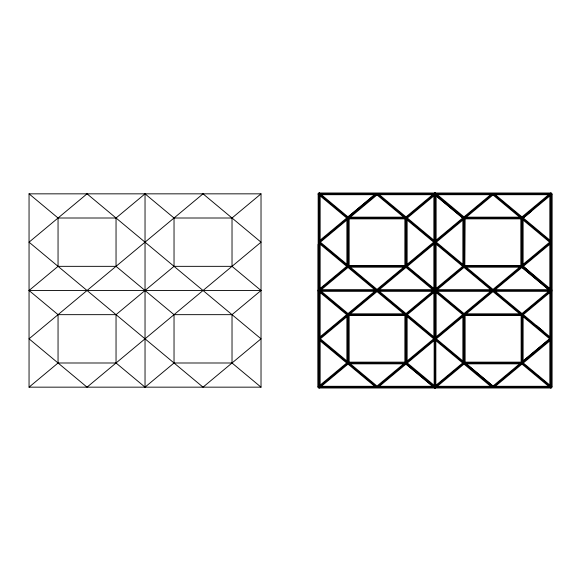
<?xml version="1.0" encoding="UTF-8"?>
<svg xmlns="http://www.w3.org/2000/svg" width="581" height="581" viewBox="0 0 581 581"><rect width="100%" height="100%" fill="white"/><g stroke="black" fill="none" stroke-linecap="round" stroke-linejoin="round"><path stroke-width="0.87" d="M318.954 289.534L318.047 290.5L318.112 386.801M318.163 244.318L318.163 290.079L318.163 194.301L318.954 194.809M319.862 385.334L319.862 340.648L346.675 362.994L319.862 385.334L319.862 340.648M319.862 337.009L319.862 292.323L346.675 314.662L319.862 337.009L319.862 292.323M319.862 288.677L319.862 243.991L346.675 266.338L319.862 288.677L319.862 243.991M319.862 240.352L319.87 195.666L346.683 218.013L319.87 240.352L319.862 195.666M347.155 361.171L347.162 316.485L320.349 338.825L347.155 361.171L347.155 316.485M347.155 264.515L347.155 219.829L320.342 242.175L347.155 264.515L347.155 218.006M348.861 362.137L348.861 315.519L405.153 315.519L405.153 362.137L348.861 362.137L348.861 315.519M348.861 265.481L348.861 218.863L405.153 218.863L405.146 265.481L348.861 265.481L348.861 218.863M405.146 362.137L405.153 315.519M405.146 265.481L405.153 218.863M406.853 361.171L406.853 316.485L433.673 338.825L406.853 361.171L406.853 316.485M406.853 264.515L406.853 219.829L433.666 242.168L406.853 264.515L406.853 219.829M434.145 337.009L434.145 292.316L407.332 314.662L434.145 337.009L434.145 292.323M407.332 266.338L434.145 288.677L434.145 243.991L379.364 289.65L432.642 289.65L406.003 267.449M434.145 240.36L434.145 195.666L407.332 218.006L434.145 240.352L434.145 195.666M435.852 337.009L435.852 292.323L462.665 314.662L435.852 337.009L435.852 292.323M435.852 288.677L435.852 243.991L462.665 266.338L435.852 288.684L435.852 243.991M435.852 240.352L435.852 195.666L462.665 218.006L435.852 240.352L435.852 195.666L462.665 218.006M463.144 316.485L463.144 362.21L463.144 316.485L436.331 338.825L463.144 361.171M463.144 264.522L463.144 219.829L436.331 242.175L463.144 264.515L463.144 219.829M464.052 362.936L464.052 314.72M464.844 362.137L464.851 315.519L521.135 315.519L521.135 362.137L464.844 362.137L464.844 315.519M464.851 265.481L464.851 218.863L521.135 218.863L521.135 265.481L464.56 265.481L464.851 218.863M521.135 265.481L521.135 218.863M522.842 316.485L522.842 361.171L549.648 338.825L522.842 316.485L522.842 361.171L549.655 338.825M522.842 264.515L522.842 219.829L549.655 242.175L522.842 264.515L522.842 219.829M550.127 385.334L550.142 340.64L523.321 362.994L550.134 385.334L550.127 340.648M550.127 337.009L550.134 292.323L523.321 314.662L550.127 337.009L550.127 292.323M523.321 266.338L550.127 288.677L550.134 243.991L523.321 266.338L522.718 265.8L542.08 283.012M550.127 240.352L550.134 195.666L523.321 218.013L550.127 240.352L550.127 195.666M551.885 194.199L551.834 386.699L551.042 386.191M319.978 193.901L319.79 194.417L348.012 217.933L406.003 218.006L434.995 193.843L463.994 218.006L521.985 218.006L550.984 193.843L550.984 387.157L318.163 387.157M435.961 193.901L435.779 194.424M434.036 290.442L434.218 289.926M550.018 290.442L550.207 289.926L521.985 266.41M319.978 387.215L319.47 388.006L434.544 388.006L434.036 387.215M435.452 192.994L550.527 192.994L550.018 193.785L435.961 193.785L434.995 192.877L434.036 193.785L319.978 193.785L319.368 192.95M435.961 387.215L435.452 388.006L434.501 388.006M550.192 386.568L550.018 387.099L493.146 387.099M319.79 291.074L319.978 290.558L376.851 290.558L348.012 314.59M551.042 194.809L551.834 194.301L551.834 290.042L551.042 289.534M434.181 193.328L434.544 192.994L319.47 192.994M550.28 289.839L550.926 289.534L550.926 242.292L493.146 290.442M434.29 289.839L434.944 289.534L434.944 242.292M550.28 386.496L550.926 386.191L550.926 338.948M29.05 290.5L58.049 266.338L116.04 266.338L174.031 314.662L232.022 314.662L261.022 290.5L232.022 266.338L174.031 266.338L116.04 314.662L58.049 314.662L29.05 290.5L261.022 290.5M29.05 193.843L58.049 218.006L116.04 218.006L145.032 193.843L174.031 218.006L232.022 218.006L261.022 193.843L261.022 387.157L29.05 387.157L29.05 193.843L261.022 193.843M29.05 387.157L58.049 362.994L116.04 362.994L145.032 387.157L174.031 362.994L232.022 362.994L261.022 387.157M348.012 216.902L374.651 194.7L348.019 216.909L321.366 194.7L375.892 194.7M347.954 218.129L319.1 242.175L347.954 266.214M348.164 217.955L377.004 193.923L405.843 217.955M377.316 194.7L350.365 217.156L403.65 217.156L377.004 194.955M319.013 290.5L348.012 266.338L406.003 266.338L463.994 314.662L521.985 314.662L550.984 290.5L521.985 266.338L463.994 266.338L406.003 314.662L348.012 314.662L319.761 291.197L319.071 291.466L319.071 338.708L347.917 314.662L319.013 290.5L550.984 290.5M405.843 266.396L377.004 290.427L348.164 266.396M435.053 242.052L463.907 218.006L435.706 194.504A0.966 0.966 0 0 1 435.053 194.809M492.833 193.901L463.994 217.933L463.994 266.338M348.012 364.098L321.366 386.3L374.658 386.307L348.012 364.098M523.321 218.013L531.252 211.397M406.003 314.662L406.003 362.994L377.163 387.099L434.036 387.099L434.218 386.583L406.003 363.067L348.012 362.994L319.071 338.948L319.071 386.191L319.753 386.459M406.09 362.994L434.944 338.948L434.944 386.191M463.936 314.786L435.089 338.825L463.936 362.871M406.003 364.098L379.357 386.3L432.663 386.3L406.003 364.098L432.663 386.3M521.985 267.449L495.346 289.65L548.631 289.65L521.985 267.449L548.631 289.65M463.907 362.994L435.568 386.372A0.966 0.966 0 0 0 434.29 386.496M521.985 314.59L550.207 291.074L550.018 290.558L493.146 290.558M406.003 362.994L434.995 387.157L463.994 362.994L521.985 362.994L550.984 387.157M492.993 386.045L519.632 363.844L466.347 363.844L492.986 386.045L466.347 363.844M521.832 363.045L492.993 387.077L464.154 363.045M319.724 194.512L319.579 194.628A0.966 0.966 0 0 1 319.071 194.809L319.071 242.052M551.042 291.466L551.834 290.958L551.834 386.699L551.507 386.343M318.954 386.191L318.163 386.699L318.163 290.958L318.954 291.466M319.071 242.292L319.071 289.534L319.862 289.716M348.012 314.662L348.012 362.994L319.013 387.157L319.013 193.843L550.984 193.843M494.104 194.7L548.631 194.7L521.985 216.902L495.346 194.7M348.063 218.064L405.945 218.064M521.927 218.064L464.052 218.064L464.052 266.28L521.927 266.28M348.063 266.28L405.945 266.28M490.814 289.65L437.348 289.65L463.994 267.449L490.64 289.65M492.833 290.558L435.961 290.558L435.779 291.074L463.994 314.59M348.164 314.604L405.843 314.604M492.833 387.099L435.961 387.099L435.779 386.583M435.452 388.006L550.527 388.006L550.018 387.215M550.41 386.38L522.079 362.994M434.414 289.73L406.09 266.338M434.276 194.526L434.944 194.809L434.944 242.052M493.146 193.901L521.985 217.933L521.985 266.338M536.713 325.825L543.424 331.417M435.053 242.292L463.907 266.338M492.833 290.442L463.994 266.41L435.83 289.883L435.961 290.442M319.013 193.843L348.012 218.006L348.012 266.338L319.586 289.723M406.003 314.59L377.163 290.558L434.036 290.558L434.218 291.074M319.79 289.926L319.978 290.442M550.207 194.417L550.04 193.901M434.036 193.901L434.218 194.417L406.003 217.933L406.003 266.338M550.926 338.708L550.752 291.437A0.966 0.966 0 0 1 550.28 291.168M550.127 243.991L550.134 288.677M522.043 218.129L522.043 266.214M521.985 314.662L521.985 362.994M463.994 314.662L463.994 362.994M434.995 193.843L434.995 387.157M434.944 291.466L434.944 338.708L406.09 314.662L434.29 291.161A0.966 0.966 0 0 0 435.706 291.161M434.145 243.991L434.145 288.677M406.061 314.786L406.061 362.871M232.022 218.006L232.022 266.338M232.022 314.662L232.022 362.994M174.031 218.006L174.031 266.338M174.031 314.662L174.031 362.994M145.032 193.843L145.032 387.157M116.04 218.006L116.04 266.338M116.04 314.662L116.04 362.994M58.049 218.006L58.049 266.338M58.049 314.662L58.049 362.994M319.753 387.781A0.966 0.966 0 0 1 318.199 387.672A0.966 0.966 0 0 1 318.758 386.22M435.735 387.781A0.966 0.966 0 0 1 434.312 387.839M551.667 386.474A0.966 0.966 0 0 1 551.667 387.839A0.966 0.966 0 0 1 550.301 387.839M551.609 289.766A0.966 0.966 0 0 1 551.609 291.234M318.729 291.422A0.966 0.966 0 0 1 318.758 289.57M318.758 194.78A0.966 0.966 0 0 1 318.199 193.328A0.966 0.966 0 0 1 319.753 193.219M434.312 193.161A0.966 0.966 0 0 1 435.735 193.219M550.301 193.161A0.966 0.966 0 0 1 551.696 193.19A0.966 0.966 0 0 1 551.609 194.584M435.053 289.534A0.966 0.966 0 0 1 435.706 289.839M87.041 193.843L29.05 242.175L203.03 387.157L261.022 338.825L87.041 193.843M203.03 193.843L29.05 338.825L87.041 387.157L261.022 242.175L203.03 193.843M377.004 193.843L319.013 242.175L492.993 387.157L550.984 338.825L377.004 193.843M432.642 194.7L406.003 216.902L379.357 194.7L432.642 194.7M348.012 267.449L321.373 289.65L374.651 289.65L348.012 267.449M374.651 291.35L348.012 313.551L321.366 291.35L374.651 291.35M403.65 267.187L377.004 289.389L350.365 267.187L403.65 267.187M490.633 194.7L463.994 216.902L437.355 194.7L490.633 194.7M434.908 242.175L406.061 266.214L406.061 218.129L434.908 242.175M492.993 193.843L319.013 338.825L377.004 387.157L550.984 242.175L492.993 193.843M377.004 291.611L350.365 313.813L403.65 313.813L377.011 291.611M492.993 194.955L466.347 217.156L519.632 217.156L492.993 194.955M432.642 291.35L406.003 313.558L379.364 291.35L432.642 291.35M348.012 363.067L319.79 386.583L319.978 387.099L376.851 387.099L348.012 363.067M550.272 194.512L522.079 218.006L550.926 242.052L550.926 194.809L550.272 194.512M403.65 363.844L377.004 386.045L350.365 363.844L403.642 363.844M490.633 291.35L463.994 313.551L437.355 291.35L490.633 291.35M519.632 267.187L492.993 289.389L466.347 267.187L519.632 267.187M492.993 290.573L464.154 314.604L521.832 314.604L492.993 290.573M434.145 340.648L407.332 362.994L434.145 385.334L434.145 340.648M492.993 291.611L466.347 313.813L519.632 313.813L492.993 291.611M462.665 362.994L435.852 385.334L435.852 340.648L462.665 362.987M548.631 291.35L521.992 313.551L495.346 291.35L494.097 291.35L548.624 291.35M463.994 364.098L437.355 386.3L490.64 386.3L463.994 364.098M550.897 338.825L522.043 362.871L522.043 314.786L550.897 338.825M521.985 364.098L495.346 386.3L548.631 386.3L521.985 364.098"/></g></svg>
